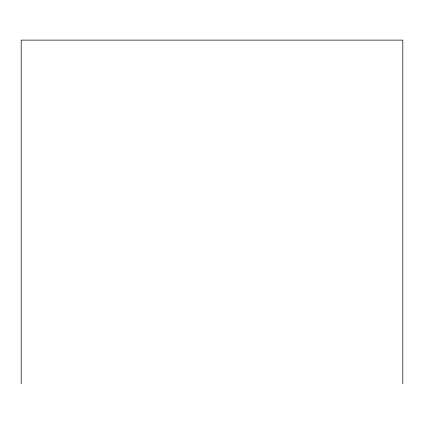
<?xml version="1.0" encoding="UTF-8"?>
<svg xmlns="http://www.w3.org/2000/svg" width="424" height="424" viewBox="0 0 424 424"><rect width="100%" height="100%" fill="white"/><g stroke="black" fill="none" stroke-linecap="round" stroke-linejoin="round"><path stroke-width="0.64" d="M402.8 383.884L402.8 40.116L21.2 40.116L21.2 383.884"/></g></svg>
